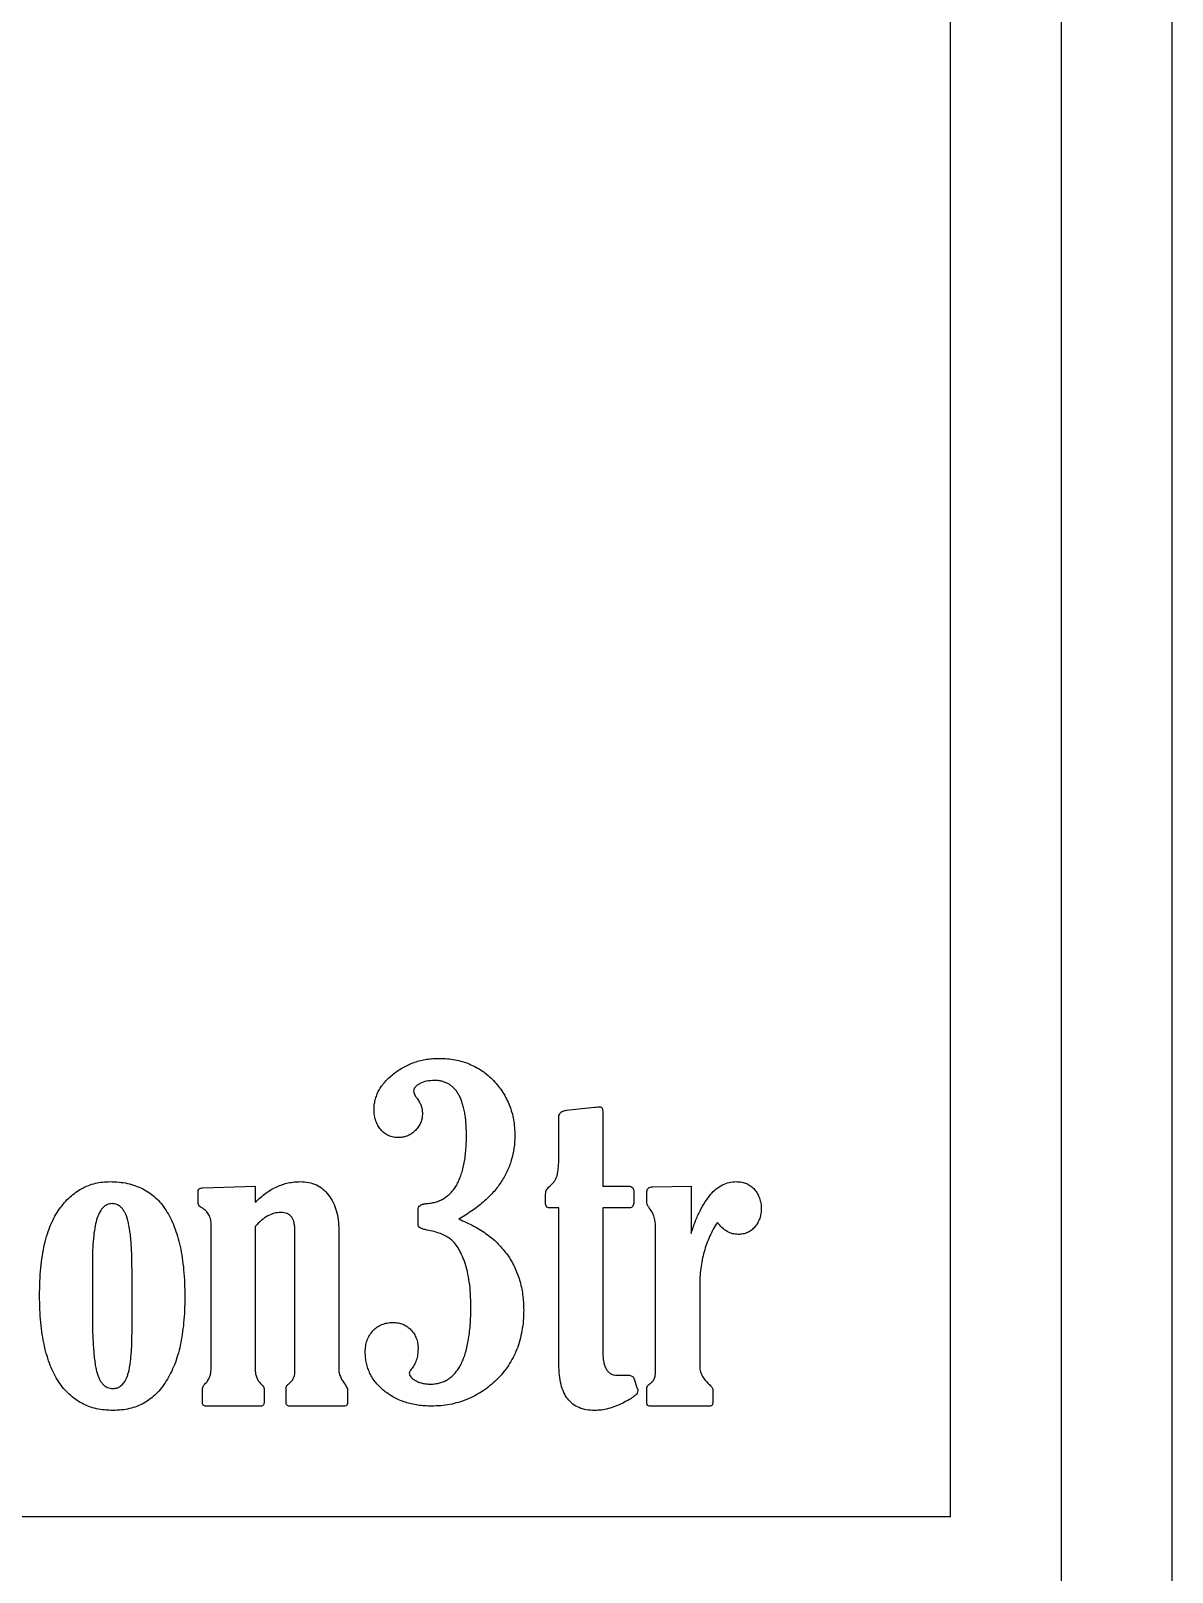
# Model space of a CAD drawing. Header units: millimetres. Extents: x 0 to 90, y 0 to 50.
# Drawn here: x 79.7 to 90, y 22.18 to 36.09 of the extents above; entities that cross this region are included whole.
import ezdxf

# ---------------------------------------------------------------- set-up
doc = ezdxf.new("R2010")
doc.units = ezdxf.units.MM

msp = doc.modelspace()

# ---------------------------------------------------------------- linework, layer by layer
at = {"color": 7, "linetype": 'Continuous', "lineweight": 25}
for p, q in [((88, 22.676), (88, 45)), ((89, 5), (89, 45)), ((84.529, 26.345), (84.786, 26.372)), ((84.86, 26.326), (84.86, 25.661)), ((84.462, 25.942), (84.462, 26.286)), ((81.205, 25.521), (81.205, 25.604)), ((81.249, 25.646), (81.721, 25.661)), ((81.721, 25.661), (81.721, 25.515)), ((84.86, 25.661), (85.076, 25.661)), ((85.138, 25.619), (85.138, 25.507)), ((85.257, 25.509), (85.257, 25.611)), ((85.312, 25.655), (85.657, 25.661)), ((85.657, 25.661), (85.657, 25.233)), ((84.343, 25.499), (84.343, 25.591)), ((84.462, 25.463), (84.39, 25.463)), ((84.462, 24.052), (84.462, 25.463)), ((85.089, 25.463), (84.86, 25.463)), ((84.86, 25.463), (84.86, 24.165)), ((83.191, 25.315), (83.191, 25.446)), ((81.324, 24.02), (81.324, 25.306)), ((81.721, 25.297), (81.721, 23.999)), ((82.079, 23.979), (82.079, 25.268)), ((82.476, 25.263), (82.476, 24.008)), ((85.336, 23.993), (85.336, 25.28)), ((80.251, 24.989), (80.251, 24.51)), ((80.609, 24.366), (80.609, 24.87)), ((85.734, 24.756), (85.734, 24.043)), ((84.99, 23.953), (85.09, 23.953)), ((81.244, 23.71), (81.244, 23.834)), ((81.801, 23.834), (81.801, 23.705)), ((81.999, 23.713), (81.999, 23.836)), ((82.555, 23.819), (82.555, 23.715)), ((85.139, 23.926), (85.171, 23.834)), ((85.257, 23.698), (85.257, 23.839)), ((85.853, 23.825), (85.853, 23.71)), ((81.773, 23.675), (81.277, 23.675)), ((82.525, 23.675), (82.033, 23.675)), ((85.827, 23.675), (85.281, 23.675)), ((88, 22.676), (2, 22.676))]:
    msp.add_line(p, q, dxfattribs=at)
at = {"color": 7, "linetype": 'Continuous'}
msp.add_line((90, 5), (90, 45), dxfattribs=at)
at = {"color": 7, "linetype": 'Continuous', "lineweight": 25}
for points, knots in [([(82.794, 26.348), (82.794, 26.363), (82.795, 26.394), (82.804, 26.438), (82.818, 26.482), (82.837, 26.524), (82.862, 26.564), (82.893, 26.602), (82.929, 26.64), (82.97, 26.674), (83.014, 26.707), (83.062, 26.735), (83.111, 26.759), (83.161, 26.78), (83.214, 26.794), (83.269, 26.806), (83.325, 26.812), (83.363, 26.813), (83.383, 26.813)], [0, 0, 0, 0, 0.055529, 0.110489, 0.164755, 0.220072, 0.276623, 0.335837, 0.397848, 0.463761, 0.531356, 0.596893, 0.662908, 0.728166, 0.794346, 0.86165, 0.929502, 1, 1, 1, 1]), ([(83.383, 26.813), (83.407, 26.813), (83.455, 26.812), (83.525, 26.802), (83.591, 26.786), (83.654, 26.764), (83.714, 26.735), (83.771, 26.701), (83.824, 26.66), (83.873, 26.613), (83.918, 26.562), (83.957, 26.507), (83.991, 26.45), (84.018, 26.388), (84.039, 26.325), (84.055, 26.258), (84.063, 26.189), (84.064, 26.142), (84.065, 26.117)], [0, 0, 0, 0, 0.066737, 0.131134, 0.193332, 0.254249, 0.314914, 0.375509, 0.436837, 0.499721, 0.562713, 0.62439, 0.685183, 0.746171, 0.807444, 0.869509, 0.933832, 1, 1, 1, 1]), ([(83.339, 26.615), (83.315, 26.613), (83.27, 26.611), (83.218, 26.592), (83.184, 26.572), (83.166, 26.556), (83.154, 26.538), (83.152, 26.525), (83.151, 26.518)], [0, 0, 0, 0, 0.310484, 0.597387, 0.722507, 0.826908, 0.916408, 1, 1, 1, 1]), ([(83.628, 26.117), (83.628, 26.137), (83.627, 26.176), (83.624, 26.232), (83.619, 26.285), (83.611, 26.334), (83.6, 26.379), (83.588, 26.419), (83.574, 26.457), (83.557, 26.49), (83.538, 26.519), (83.516, 26.545), (83.492, 26.567), (83.466, 26.584), (83.437, 26.598), (83.406, 26.607), (83.373, 26.614), (83.35, 26.614), (83.339, 26.615)], [0, 0, 0, 0, 0.09301, 0.18038, 0.262322, 0.338129, 0.409051, 0.475164, 0.535871, 0.593749, 0.646927, 0.698606, 0.748132, 0.796524, 0.845406, 0.894532, 0.946238, 1, 1, 1, 1]), ([(83.151, 26.518), (83.152, 26.514), (83.153, 26.503), (83.16, 26.487), (83.17, 26.469), (83.178, 26.456), (83.183, 26.45)], [0, 0, 0, 0, 0.187306, 0.41226, 0.679723, 1, 1, 1, 1]), ([(83.183, 26.45), (83.19, 26.439), (83.205, 26.419), (83.22, 26.386), (83.229, 26.352), (83.23, 26.328), (83.231, 26.317)], [0, 0, 0, 0, 0.264722, 0.512069, 0.757181, 1, 1, 1, 1]), ([(83.017, 26.098), (83.001, 26.099), (82.969, 26.1), (82.925, 26.115), (82.886, 26.137), (82.853, 26.17), (82.827, 26.208), (82.808, 26.251), (82.796, 26.298), (82.794, 26.331), (82.794, 26.348)], [0, 0, 0, 0, 0.128127, 0.249722, 0.3671, 0.488988, 0.614024, 0.73719, 0.865403, 1, 1, 1, 1]), ([(83.231, 26.317), (83.23, 26.303), (83.229, 26.275), (83.216, 26.234), (83.196, 26.196), (83.168, 26.163), (83.136, 26.134), (83.099, 26.113), (83.059, 26.101), (83.031, 26.099), (83.017, 26.098)], [0, 0, 0, 0, 0.1249991, 0.2472452, 0.3717605, 0.5018852, 0.6303893, 0.7525805, 0.8748267, 1, 1, 1, 1]), ([(84.462, 26.286), (84.463, 26.293), (84.465, 26.308), (84.479, 26.327), (84.502, 26.34), (84.52, 26.343), (84.529, 26.345)], [0, 0, 0, 0, 0.230946, 0.44763, 0.696032, 1, 1, 1, 1]), ([(84.786, 26.372), (84.795, 26.373), (84.81, 26.375), (84.825, 26.376), (84.83, 26.376)], [0, 0, 0, 0, 0.639563, 1, 1, 1, 1]), ([(84.83, 26.376), (84.835, 26.376), (84.844, 26.375), (84.854, 26.363), (84.859, 26.346), (84.859, 26.333), (84.86, 26.326)], [0, 0, 0, 0, 0.206087, 0.40197, 0.664637, 1, 1, 1, 1]), ([(83.264, 25.502), (83.278, 25.504), (83.307, 25.506), (83.349, 25.516), (83.388, 25.529), (83.423, 25.548), (83.457, 25.571), (83.487, 25.598), (83.514, 25.63), (83.538, 25.667), (83.56, 25.708), (83.577, 25.754), (83.594, 25.803), (83.606, 25.857), (83.616, 25.916), (83.623, 25.979), (83.628, 26.046), (83.628, 26.093), (83.628, 26.117)], [0, 0, 0, 0, 0.055605, 0.109039, 0.159505, 0.210324, 0.260186, 0.310862, 0.362778, 0.417819, 0.475273, 0.536404, 0.601869, 0.671343, 0.74555, 0.824706, 0.90971, 1, 1, 1, 1]), ([(84.065, 26.117), (84.064, 26.079), (84.061, 26.004), (84.036, 25.893), (83.996, 25.789), (83.94, 25.691), (83.868, 25.599), (83.78, 25.513), (83.676, 25.433), (83.599, 25.387), (83.559, 25.363)], [0, 0, 0, 0, 0.120364, 0.236589, 0.352056, 0.469185, 0.590316, 0.717901, 0.853947, 1, 1, 1, 1]), ([(84.382, 25.661), (84.39, 25.669), (84.406, 25.683), (84.425, 25.708), (84.44, 25.733), (84.449, 25.762), (84.455, 25.796), (84.459, 25.837), (84.462, 25.887), (84.462, 25.923), (84.462, 25.942)], [0, 0, 0, 0, 0.1084, 0.208965, 0.305047, 0.398126, 0.506353, 0.642002, 0.807868, 1, 1, 1, 1]), ([(79.774, 24.671), (79.775, 24.714), (79.776, 24.798), (79.784, 24.919), (79.799, 25.03), (79.817, 25.133), (79.843, 25.227), (79.874, 25.311), (79.909, 25.388), (79.952, 25.454), (79.999, 25.512), (80.048, 25.563), (80.101, 25.606), (80.157, 25.64), (80.216, 25.668), (80.278, 25.687), (80.343, 25.699), (80.387, 25.7), (80.41, 25.701)], [0, 0, 0, 0, 0.095784, 0.184868, 0.268008, 0.344928, 0.416174, 0.482562, 0.54404, 0.602126, 0.656865, 0.709026, 0.758541, 0.807107, 0.854467, 0.901997, 0.949984, 1, 1, 1, 1]), ([(80.41, 25.701), (80.437, 25.7), (80.49, 25.698), (80.567, 25.687), (80.639, 25.666), (80.706, 25.637), (80.767, 25.6), (80.823, 25.556), (80.873, 25.502), (80.918, 25.44), (80.959, 25.37), (80.992, 25.292), (81.021, 25.207), (81.045, 25.113), (81.063, 25.011), (81.076, 24.901), (81.084, 24.782), (81.085, 24.701), (81.086, 24.659)], [0, 0, 0, 0, 0.058338, 0.113265, 0.166066, 0.217063, 0.267546, 0.318412, 0.369927, 0.424213, 0.48076, 0.54103, 0.60537, 0.67366, 0.74724, 0.825903, 0.910392, 1, 1, 1, 1]), ([(81.205, 25.604), (81.205, 25.61), (81.205, 25.621), (81.215, 25.636), (81.23, 25.644), (81.242, 25.646), (81.249, 25.646)], [0, 0, 0, 0, 0.262217, 0.488285, 0.717175, 1, 1, 1, 1]), ([(81.721, 25.515), (81.737, 25.529), (81.767, 25.558), (81.815, 25.596), (81.864, 25.629), (81.915, 25.655), (81.966, 25.676), (82.019, 25.69), (82.073, 25.699), (82.109, 25.7), (82.127, 25.701)], [0, 0, 0, 0, 0.139805, 0.272722, 0.400692, 0.524147, 0.645003, 0.762843, 0.880738, 1, 1, 1, 1]), ([(82.127, 25.701), (82.153, 25.7), (82.203, 25.697), (82.274, 25.674), (82.335, 25.634), (82.385, 25.58), (82.427, 25.514), (82.456, 25.438), (82.473, 25.354), (82.475, 25.294), (82.476, 25.263)], [0, 0, 0, 0, 0.122817, 0.238166, 0.349467, 0.466614, 0.58888, 0.715933, 0.851856, 1, 1, 1, 1]), ([(84.343, 25.591), (84.344, 25.598), (84.345, 25.611), (84.353, 25.629), (84.365, 25.647), (84.376, 25.656), (84.382, 25.661)], [0, 0, 0, 0, 0.233493, 0.467941, 0.714567, 1, 1, 1, 1]), ([(85.076, 25.661), (85.085, 25.661), (85.101, 25.66), (85.122, 25.653), (85.136, 25.638), (85.137, 25.626), (85.138, 25.619)], [0, 0, 0, 0, 0.318209, 0.565901, 0.774571, 1, 1, 1, 1]), ([(85.257, 25.611), (85.258, 25.617), (85.259, 25.629), (85.27, 25.645), (85.289, 25.653), (85.304, 25.654), (85.312, 25.655)], [0, 0, 0, 0, 0.240636, 0.454599, 0.697411, 1, 1, 1, 1]), ([(85.657, 25.233), (85.669, 25.27), (85.692, 25.34), (85.734, 25.435), (85.78, 25.516), (85.828, 25.583), (85.881, 25.635), (85.938, 25.674), (86, 25.697), (86.043, 25.699), (86.064, 25.701)], [0, 0, 0, 0, 0.175392, 0.332247, 0.471108, 0.595711, 0.706357, 0.807175, 0.903783, 1, 1, 1, 1]), ([(86.064, 25.701), (86.081, 25.7), (86.113, 25.699), (86.158, 25.685), (86.198, 25.662), (86.23, 25.63), (86.257, 25.593), (86.276, 25.551), (86.288, 25.506), (86.289, 25.475), (86.29, 25.459)], [0, 0, 0, 0, 0.134718, 0.259413, 0.379684, 0.503074, 0.626908, 0.749232, 0.872108, 1, 1, 1, 1]), ([(80.428, 25.502), (80.414, 25.501), (80.385, 25.498), (80.347, 25.47), (80.316, 25.428), (80.292, 25.37), (80.274, 25.297), (80.261, 25.209), (80.252, 25.104), (80.251, 25.029), (80.251, 24.989)], [0, 0, 0, 0, 0.0722571, 0.1462538, 0.2315908, 0.3368308, 0.463952, 0.6160837, 0.7945649, 1, 1, 1, 1]), ([(80.609, 24.87), (80.609, 24.899), (80.608, 24.955), (80.607, 25.035), (80.603, 25.108), (80.599, 25.174), (80.593, 25.232), (80.585, 25.284), (80.577, 25.328), (80.567, 25.366), (80.556, 25.398), (80.543, 25.426), (80.528, 25.449), (80.512, 25.469), (80.493, 25.483), (80.473, 25.494), (80.451, 25.502), (80.436, 25.502), (80.428, 25.502)], [0, 0, 0, 0, 0.122741, 0.235866, 0.338575, 0.431707, 0.515454, 0.588977, 0.652421, 0.706861, 0.754276, 0.797019, 0.835683, 0.871154, 0.904295, 0.935291, 0.967456, 1, 1, 1, 1]), ([(81.24, 25.463), (81.235, 25.466), (81.224, 25.473), (81.213, 25.487), (81.206, 25.503), (81.205, 25.515), (81.205, 25.521)], [0, 0, 0, 0, 0.266875, 0.513128, 0.74639, 1, 1, 1, 1]), ([(81.324, 25.306), (81.323, 25.323), (81.322, 25.356), (81.305, 25.402), (81.278, 25.439), (81.253, 25.455), (81.24, 25.463)], [0, 0, 0, 0, 0.279022, 0.529047, 0.760519, 1, 1, 1, 1]), ([(83.191, 25.446), (83.192, 25.454), (83.193, 25.47), (83.209, 25.488), (83.234, 25.499), (83.253, 25.501), (83.264, 25.502)], [0, 0, 0, 0, 0.2278692, 0.4386242, 0.6876108, 1, 1, 1, 1]), ([(84.39, 25.463), (84.383, 25.463), (84.371, 25.464), (84.355, 25.47), (84.345, 25.483), (84.344, 25.494), (84.343, 25.499)], [0, 0, 0, 0, 0.305186, 0.547568, 0.756924, 1, 1, 1, 1]), ([(85.138, 25.507), (85.137, 25.5), (85.137, 25.488), (85.126, 25.473), (85.109, 25.463), (85.096, 25.463), (85.089, 25.463)], [0, 0, 0, 0, 0.259423, 0.479408, 0.708958, 1, 1, 1, 1]), ([(85.279, 25.463), (85.273, 25.471), (85.262, 25.485), (85.258, 25.502), (85.257, 25.509)], [0, 0, 0, 0, 0.600325, 1, 1, 1, 1]), ([(85.336, 25.28), (85.336, 25.298), (85.334, 25.332), (85.324, 25.381), (85.306, 25.425), (85.288, 25.45), (85.279, 25.463)], [0, 0, 0, 0, 0.2716575, 0.526162, 0.7647755, 1, 1, 1, 1]), ([(86.29, 25.459), (86.289, 25.444), (86.288, 25.413), (86.277, 25.369), (86.259, 25.328), (86.233, 25.292), (86.203, 25.262), (86.166, 25.24), (86.125, 25.226), (86.096, 25.225), (86.081, 25.224)], [0, 0, 0, 0, 0.134502, 0.261592, 0.387166, 0.512479, 0.634763, 0.751858, 0.872373, 1, 1, 1, 1]), ([(81.953, 25.423), (81.933, 25.421), (81.892, 25.418), (81.832, 25.393), (81.774, 25.352), (81.739, 25.316), (81.721, 25.297)], [0, 0, 0, 0, 0.221437, 0.454474, 0.710644, 1, 1, 1, 1]), ([(82.079, 25.268), (82.078, 25.28), (82.078, 25.303), (82.071, 25.335), (82.063, 25.362), (82.049, 25.385), (82.03, 25.402), (82.008, 25.414), (81.982, 25.422), (81.963, 25.422), (81.953, 25.423)], [0, 0, 0, 0, 0.158566, 0.30046, 0.424798, 0.537667, 0.645848, 0.754579, 0.871215, 1, 1, 1, 1]), ([(83.559, 25.363), (83.582, 25.353), (83.629, 25.333), (83.695, 25.3), (83.758, 25.264), (83.815, 25.225), (83.868, 25.183), (83.916, 25.138), (83.959, 25.09), (83.999, 25.041), (84.033, 24.987), (84.063, 24.931), (84.088, 24.873), (84.109, 24.812), (84.125, 24.748), (84.136, 24.681), (84.143, 24.611), (84.144, 24.564), (84.145, 24.54)], [0, 0, 0, 0, 0.071404, 0.140152, 0.206462, 0.27042, 0.332859, 0.393327, 0.452594, 0.511003, 0.569558, 0.62756, 0.686384, 0.745698, 0.806633, 0.86887, 0.933423, 1, 1, 1, 1]), ([(85.894, 25.332), (85.881, 25.312), (85.855, 25.271), (85.823, 25.206), (85.795, 25.138), (85.773, 25.067), (85.755, 24.994), (85.743, 24.917), (85.735, 24.837), (85.734, 24.783), (85.734, 24.756)], [0, 0, 0, 0, 0.118337, 0.238572, 0.358732, 0.479966, 0.605172, 0.73256, 0.86398, 1, 1, 1, 1]), ([(86.081, 25.224), (86.064, 25.226), (86.029, 25.228), (85.98, 25.251), (85.934, 25.285), (85.908, 25.316), (85.894, 25.332)], [0, 0, 0, 0, 0.2272902, 0.4602249, 0.7127025, 1, 1, 1, 1]), ([(83.272, 25.264), (83.26, 25.266), (83.239, 25.27), (83.213, 25.281), (83.194, 25.296), (83.192, 25.309), (83.191, 25.315)], [0, 0, 0, 0, 0.351385, 0.615017, 0.819191, 1, 1, 1, 1]), ([(83.668, 24.57), (83.667, 24.61), (83.666, 24.685), (83.656, 24.792), (83.639, 24.887), (83.615, 24.97), (83.587, 25.041), (83.555, 25.1), (83.522, 25.148), (83.484, 25.184), (83.441, 25.211), (83.391, 25.233), (83.335, 25.252), (83.293, 25.26), (83.272, 25.264)], [0, 0, 0, 0, 0.133869, 0.254881, 0.363155, 0.460249, 0.546367, 0.621902, 0.686644, 0.742639, 0.797442, 0.85826, 0.925384, 1, 1, 1, 1]), ([(80.437, 23.635), (80.412, 23.636), (80.361, 23.638), (80.288, 23.65), (80.219, 23.67), (80.155, 23.699), (80.095, 23.736), (80.04, 23.781), (79.99, 23.835), (79.944, 23.896), (79.904, 23.966), (79.869, 24.044), (79.84, 24.129), (79.816, 24.222), (79.797, 24.323), (79.784, 24.432), (79.776, 24.549), (79.775, 24.63), (79.774, 24.671)], [0, 0, 0, 0, 0.056075, 0.109165, 0.160603, 0.210719, 0.260807, 0.311734, 0.364648, 0.419381, 0.477381, 0.538321, 0.60334, 0.672758, 0.746551, 0.82555, 0.909955, 1, 1, 1, 1]), ([(81.086, 24.659), (81.085, 24.619), (81.084, 24.542), (81.076, 24.429), (81.063, 24.324), (81.046, 24.226), (81.022, 24.134), (80.994, 24.05), (80.959, 23.972), (80.92, 23.902), (80.876, 23.839), (80.828, 23.784), (80.774, 23.739), (80.716, 23.7), (80.653, 23.671), (80.585, 23.65), (80.513, 23.638), (80.463, 23.636), (80.437, 23.635)], [0, 0, 0, 0, 0.087549, 0.170276, 0.247913, 0.321146, 0.390364, 0.455815, 0.517656, 0.576636, 0.632919, 0.686187, 0.737614, 0.788317, 0.83869, 0.890173, 0.943835, 1, 1, 1, 1]), ([(80.251, 24.51), (80.251, 24.48), (80.252, 24.421), (80.253, 24.337), (80.256, 24.259), (80.261, 24.19), (80.266, 24.127), (80.273, 24.072), (80.281, 24.024), (80.29, 23.982), (80.301, 23.947), (80.314, 23.917), (80.329, 23.892), (80.346, 23.871), (80.365, 23.853), (80.387, 23.843), (80.411, 23.835), (80.428, 23.834), (80.436, 23.834)], [0, 0, 0, 0, 0.121516, 0.233203, 0.335094, 0.428049, 0.510484, 0.584112, 0.649035, 0.703805, 0.7521, 0.795116, 0.833415, 0.869578, 0.902172, 0.934486, 0.966178, 1, 1, 1, 1]), ([(83.302, 23.873), (83.317, 23.874), (83.346, 23.874), (83.387, 23.884), (83.427, 23.897), (83.463, 23.916), (83.496, 23.941), (83.526, 23.972), (83.554, 24.007), (83.578, 24.048), (83.599, 24.095), (83.618, 24.147), (83.633, 24.204), (83.646, 24.267), (83.655, 24.335), (83.663, 24.408), (83.667, 24.487), (83.668, 24.542), (83.668, 24.57)], [0, 0, 0, 0, 0.05026, 0.098636, 0.144901, 0.191381, 0.23831, 0.286287, 0.337179, 0.391361, 0.448918, 0.511293, 0.578674, 0.651584, 0.730146, 0.813974, 0.90387, 1, 1, 1, 1]), ([(84.145, 24.54), (84.144, 24.508), (84.143, 24.446), (84.13, 24.356), (84.112, 24.269), (84.085, 24.188), (84.05, 24.112), (84.008, 24.04), (83.958, 23.973), (83.901, 23.912), (83.839, 23.856), (83.773, 23.807), (83.703, 23.767), (83.632, 23.733), (83.556, 23.707), (83.478, 23.688), (83.397, 23.677), (83.341, 23.676), (83.313, 23.675)], [0, 0, 0, 0, 0.07081, 0.138897, 0.204206, 0.267529, 0.329608, 0.391392, 0.453175, 0.516015, 0.578576, 0.639437, 0.698923, 0.757677, 0.816908, 0.876357, 0.937507, 1, 1, 1, 1]), ([(80.436, 23.834), (80.45, 23.835), (80.479, 23.837), (80.516, 23.862), (80.547, 23.898), (80.565, 23.94), (80.578, 23.98), (80.586, 24.018), (80.593, 24.061), (80.598, 24.11), (80.604, 24.165), (80.607, 24.227), (80.608, 24.294), (80.609, 24.341), (80.609, 24.366)], [0, 0, 0, 0, 0.069363, 0.138567, 0.213916, 0.304394, 0.358999, 0.421717, 0.494271, 0.575499, 0.666787, 0.768053, 0.879448, 1, 1, 1, 1]), ([(82.714, 24.163), (82.715, 24.181), (82.716, 24.217), (82.73, 24.268), (82.751, 24.314), (82.782, 24.354), (82.819, 24.388), (82.863, 24.412), (82.912, 24.427), (82.947, 24.429), (82.965, 24.43)], [0, 0, 0, 0, 0.135032, 0.260135, 0.38194, 0.505061, 0.627157, 0.746303, 0.867853, 1, 1, 1, 1]), ([(82.965, 24.43), (82.981, 24.429), (83.012, 24.427), (83.055, 24.415), (83.094, 24.393), (83.128, 24.364), (83.157, 24.328), (83.176, 24.287), (83.19, 24.241), (83.191, 24.209), (83.191, 24.193)], [0, 0, 0, 0, 0.129278, 0.250966, 0.369257, 0.491802, 0.614814, 0.737535, 0.86411, 1, 1, 1, 1]), ([(83.313, 23.675), (83.292, 23.675), (83.251, 23.676), (83.19, 23.683), (83.132, 23.693), (83.077, 23.709), (83.025, 23.728), (82.975, 23.751), (82.928, 23.781), (82.884, 23.812), (82.845, 23.848), (82.809, 23.886), (82.78, 23.927), (82.756, 23.97), (82.738, 24.015), (82.724, 24.062), (82.716, 24.112), (82.715, 24.146), (82.714, 24.163)], [0, 0, 0, 0, 0.073454, 0.144441, 0.212494, 0.278346, 0.342798, 0.406551, 0.469883, 0.533232, 0.595405, 0.655012, 0.712751, 0.769454, 0.8256, 0.882553, 0.940185, 1, 1, 1, 1]), ([(83.191, 24.193), (83.19, 24.175), (83.189, 24.14), (83.177, 24.09), (83.158, 24.045), (83.139, 24.02), (83.13, 24.007)], [0, 0, 0, 0, 0.268388, 0.521346, 0.762536, 1, 1, 1, 1]), ([(84.86, 24.165), (84.86, 24.148), (84.86, 24.117), (84.866, 24.074), (84.877, 24.037), (84.891, 24.006), (84.909, 23.982), (84.932, 23.965), (84.96, 23.954), (84.98, 23.953), (84.99, 23.953)], [0, 0, 0, 0, 0.177293, 0.331696, 0.467674, 0.585548, 0.689658, 0.789315, 0.890921, 1, 1, 1, 1]), ([(81.267, 23.873), (81.276, 23.883), (81.293, 23.902), (81.311, 23.937), (81.322, 23.977), (81.323, 24.005), (81.324, 24.02)], [0, 0, 0, 0, 0.23708, 0.479332, 0.726289, 1, 1, 1, 1]), ([(81.721, 23.999), (81.722, 23.987), (81.723, 23.964), (81.734, 23.931), (81.751, 23.9), (81.767, 23.882), (81.775, 23.873)], [0, 0, 0, 0, 0.248935, 0.495377, 0.739219, 1, 1, 1, 1]), ([(82.022, 23.873), (82.031, 23.881), (82.047, 23.895), (82.065, 23.922), (82.076, 23.95), (82.078, 23.969), (82.079, 23.979)], [0, 0, 0, 0, 0.27673, 0.525756, 0.762347, 1, 1, 1, 1]), ([(82.476, 24.008), (82.476, 23.996), (82.477, 23.974), (82.49, 23.941), (82.505, 23.906), (82.521, 23.885), (82.529, 23.873)], [0, 0, 0, 0, 0.225019, 0.460286, 0.717431, 1, 1, 1, 1]), ([(83.13, 24.007), (83.124, 24.001), (83.115, 23.99), (83.113, 23.977), (83.112, 23.971)], [0, 0, 0, 0, 0.57678, 1, 1, 1, 1]), ([(83.112, 23.971), (83.112, 23.965), (83.114, 23.954), (83.126, 23.937), (83.143, 23.921), (83.167, 23.905), (83.196, 23.891), (83.228, 23.881), (83.264, 23.874), (83.289, 23.874), (83.302, 23.873)], [0, 0, 0, 0, 0.07226, 0.15264, 0.257976, 0.382664, 0.524366, 0.672519, 0.831904, 1, 1, 1, 1]), ([(84.786, 23.635), (84.76, 23.636), (84.712, 23.638), (84.645, 23.658), (84.587, 23.691), (84.54, 23.739), (84.504, 23.799), (84.48, 23.872), (84.465, 23.958), (84.463, 24.019), (84.462, 24.052)], [0, 0, 0, 0, 0.126323, 0.240588, 0.346961, 0.454958, 0.568405, 0.694056, 0.83777, 1, 1, 1, 1]), ([(85.09, 23.953), (85.096, 23.953), (85.107, 23.952), (85.121, 23.947), (85.133, 23.939), (85.137, 23.93), (85.139, 23.926)], [0, 0, 0, 0, 0.293742, 0.547756, 0.770991, 1, 1, 1, 1]), ([(85.281, 23.873), (85.29, 23.879), (85.307, 23.891), (85.325, 23.919), (85.334, 23.954), (85.336, 23.979), (85.336, 23.993)], [0, 0, 0, 0, 0.22452, 0.452005, 0.705822, 1, 1, 1, 1]), ([(85.734, 24.043), (85.734, 24.027), (85.736, 23.996), (85.754, 23.952), (85.78, 23.91), (85.805, 23.886), (85.817, 23.873)], [0, 0, 0, 0, 0.2373083, 0.4753864, 0.7248078, 1, 1, 1, 1]), ([(81.244, 23.834), (81.246, 23.84), (81.249, 23.855), (81.26, 23.867), (81.267, 23.873)], [0, 0, 0, 0, 0.407202, 1, 1, 1, 1]), ([(81.775, 23.873), (81.782, 23.866), (81.794, 23.855), (81.799, 23.839), (81.801, 23.834)], [0, 0, 0, 0, 0.637742, 1, 1, 1, 1]), ([(81.999, 23.836), (82.001, 23.842), (82.003, 23.858), (82.015, 23.868), (82.022, 23.873)], [0, 0, 0, 0, 0.440283, 1, 1, 1, 1]), ([(82.529, 23.873), (82.537, 23.863), (82.549, 23.846), (82.554, 23.826), (82.555, 23.819)], [0, 0, 0, 0, 0.639138, 1, 1, 1, 1]), ([(85.177, 23.816), (85.175, 23.808), (85.17, 23.787), (85.14, 23.76), (85.097, 23.731), (85.04, 23.701), (84.977, 23.673), (84.911, 23.651), (84.848, 23.638), (84.806, 23.636), (84.786, 23.635)], [0, 0, 0, 0, 0.058508, 0.141539, 0.256453, 0.407184, 0.569795, 0.720855, 0.864357, 1, 1, 1, 1]), ([(85.171, 23.834), (85.173, 23.831), (85.177, 23.825), (85.177, 23.819), (85.177, 23.816)], [0, 0, 0, 0, 0.595212, 1, 1, 1, 1]), ([(85.257, 23.839), (85.258, 23.846), (85.261, 23.861), (85.274, 23.869), (85.281, 23.873)], [0, 0, 0, 0, 0.452328, 1, 1, 1, 1]), ([(85.817, 23.873), (85.823, 23.869), (85.832, 23.86), (85.844, 23.847), (85.851, 23.836), (85.852, 23.828), (85.853, 23.825)], [0, 0, 0, 0, 0.352084, 0.633083, 0.842281, 1, 1, 1, 1]), ([(81.277, 23.675), (81.272, 23.675), (81.263, 23.676), (81.251, 23.683), (81.245, 23.695), (81.245, 23.705), (81.244, 23.71)], [0, 0, 0, 0, 0.2683631, 0.4852581, 0.7219631, 1, 1, 1, 1]), ([(81.801, 23.705), (81.8, 23.701), (81.8, 23.693), (81.795, 23.682), (81.785, 23.676), (81.777, 23.675), (81.773, 23.675)], [0, 0, 0, 0, 0.279236, 0.514708, 0.733789, 1, 1, 1, 1]), ([(82.033, 23.675), (82.028, 23.675), (82.019, 23.676), (82.007, 23.684), (82, 23.697), (81.999, 23.707), (81.999, 23.713)], [0, 0, 0, 0, 0.2596692, 0.4757677, 0.7100735, 1, 1, 1, 1]), ([(82.555, 23.715), (82.555, 23.709), (82.555, 23.698), (82.549, 23.684), (82.538, 23.676), (82.529, 23.675), (82.525, 23.675)], [0, 0, 0, 0, 0.307865, 0.547636, 0.766288, 1, 1, 1, 1]), ([(85.281, 23.675), (85.274, 23.676), (85.26, 23.677), (85.258, 23.691), (85.257, 23.698)], [0, 0, 0, 0, 0.505261, 1, 1, 1, 1]), ([(85.853, 23.71), (85.852, 23.705), (85.852, 23.696), (85.848, 23.683), (85.838, 23.676), (85.831, 23.675), (85.827, 23.675)], [0, 0, 0, 0, 0.305606, 0.549633, 0.767018, 1, 1, 1, 1])]:
    msp.add_open_spline(points, degree=3, knots=knots, dxfattribs=at)

doc.saveas('drawing.dxf')
